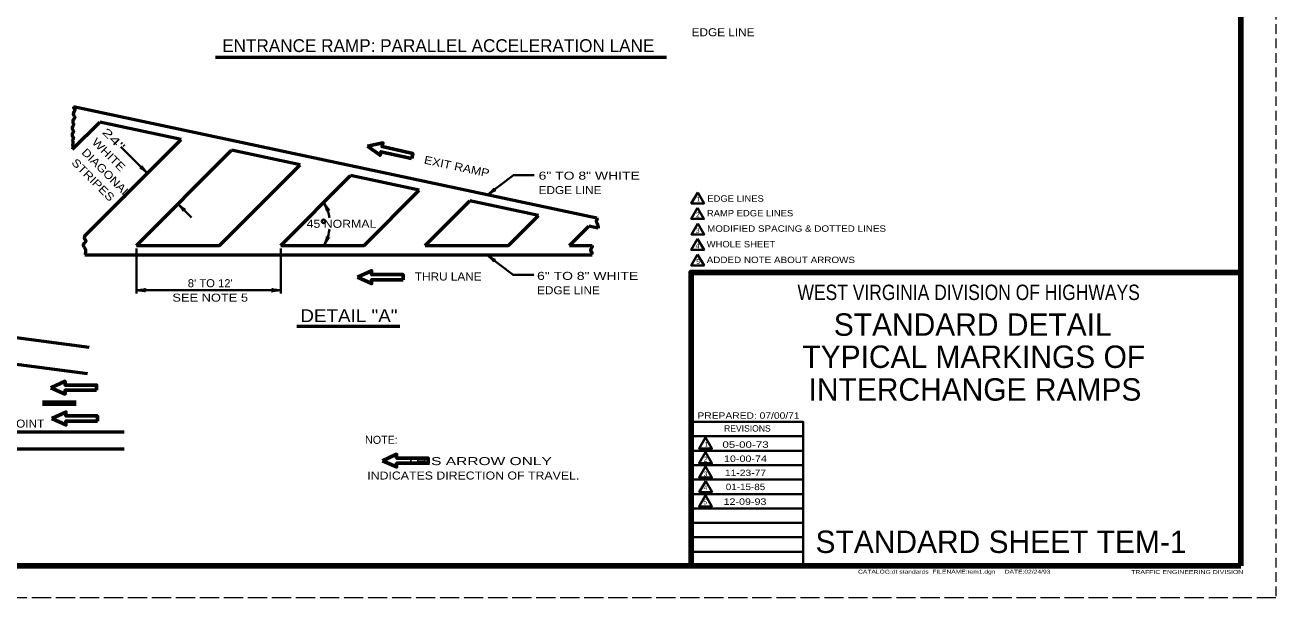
# Model space of a CAD drawing. Extents: x -27 to 653, y -376 to 64.
# Drawn here: x 262.6 to 653.2, y -376.1 to -197.3 of the extents above; entities that cross this region are included whole.
import ezdxf
from ezdxf.enums import TextEntityAlignment as Align

# ---------------------------------------------------------------- set-up
doc = ezdxf.new("R2010")
doc.units = 0
doc.linetypes.add('LONG_DASHED', pattern=[7.5, 6, -1.5])
doc.linetypes.add('MEDIUM_DASHED', pattern=[4.5, 3, -1.5])
doc.layers.add('1', color=7, linetype='Continuous', lineweight=40)
doc.layers.add('61', color=7, linetype='Continuous', lineweight=35)

msp = doc.modelspace()

# ---------------------------------------------------------------- linework, layer by layer
at = {"layer": '1', "linetype": 'MEDIUM_DASHED', "lineweight": 13}
msp.add_line((653.244, 63.983), (653.224, -376.036), dxfattribs=at)
at = {"layer": '1', "lineweight": 53}
for p, q in [((462.917, -207.373), (322.107, -207.373)), ((441.193, -257.494), (277.745, -222.751)), ((277.439, -236.042), (285.925, -227.557)), ((311.356, -232.963), (285.925, -227.557)), ((281.304, -263.015), (311.356, -232.963)), ((297.386, -266.025), (327.102, -236.309)), ((348.544, -240.867), (327.102, -236.309)), ((342.477, -266.025), (364.289, -244.214)), ((385.731, -248.772), (364.289, -244.214)), ((387.57, -266.025), (401.476, -252.118)), ((422.919, -256.676), (401.476, -252.118)), ((432.661, -266.025), (438.664, -260.023)), ((441.598, -260.646), (438.664, -260.023)), ((282.669, -297.869), (17.168, -263.19)), ((281.294, -269.025), (439.661, -269.025)), ((432.661, -266.025), (439.661, -266.025)), ((282.133, -306.119), (16.1, -271.37)), ((347.501, -291.233), (379.638, -291.233)), ((16.1, -324.245), (293.611, -324.245)), ((16.1, -329.495), (293.611, -329.495))]:
    msp.add_line(p, q, dxfattribs=at)
at = {"layer": '1', "lineweight": 35}
for p, q in [((300.797, -243.522), (292.573, -235.298)), ((314.586, -257.31), (310.343, -253.068)), ((297.386, -267.025), (297.386, -281.025)), ((342.477, -267.025), (342.477, -281.025)), ((297.386, -280.025), (342.477, -280.025)), ((505.624, -325.616), (470.644, -325.616)), ((505.624, -330.116), (470.644, -330.116)), ((505.624, -334.616), (470.644, -334.616)), ((505.624, -339.137), (470.644, -339.137)), ((505.624, -343.616), (470.644, -343.616)), ((505.624, -348.096), (470.644, -348.096)), ((505.624, -352.596), (470.644, -352.596)), ((505.624, -357.096), (470.644, -357.096)), ((505.624, -361.616), (470.644, -361.616))]:
    msp.add_line(p, q, dxfattribs=at)
at = {"layer": '1', "lineweight": 106}
msp.add_line((268.1, -315.245), (278.6, -315.245), dxfattribs=at)
at = {"layer": '1', "lineweight": 60}
for points in [[(383.351, -238.875), (383.696, -237.313), (374.088, -235.191), (374.342, -234.039), (369.571, -235.053)], [(369.571, -235.053), (373.484, -237.925), (373.734, -236.792), (383.342, -238.914)], [(380.679, -276.738), (380.681, -275.138), (370.841, -275.131), (370.841, -273.951), (366.4, -275.967)], [(366.4, -275.967), (370.838, -277.931), (370.839, -276.771), (380.679, -276.778)], [(284.934, -311.221), (284.934, -309.621), (275.094, -309.621), (275.094, -308.441), (270.654, -310.461)], [(270.654, -310.461), (275.094, -312.421), (275.094, -311.261), (284.934, -311.261)], [(285.225, -320.836), (285.225, -319.236), (275.385, -319.236), (275.385, -318.056), (270.945, -320.076)], [(270.945, -320.076), (275.385, -322.036), (275.385, -320.876), (285.225, -320.876)], [(388.488, -333.987), (388.489, -332.387), (378.649, -332.379), (378.65, -331.199), (374.208, -333.216)], [(374.208, -333.216), (378.647, -335.179), (378.648, -334.019), (388.488, -334.027)]]:
    msp.add_lwpolyline(points, dxfattribs=at)
at = {"layer": '1', "lineweight": 53}
for points in [[(297.386, -266.025), (323.386, -266.025), (348.544, -240.867)], [(342.477, -266.025), (368.478, -266.025), (385.731, -248.772)], [(387.57, -266.025), (413.57, -266.025), (422.919, -256.676)]]:
    msp.add_lwpolyline(points, dxfattribs=at)
at = {"layer": '1', "lineweight": 35}
for points in [[(421.629, -244.113), (415.132, -244.113), (407.077, -250.242)], [(421.517, -275.235), (415.021, -275.235), (406.965, -269.106)], [(505.624, -366.096), (505.624, -321.137), (470.644, -321.137)]]:
    msp.add_lwpolyline(points, dxfattribs=at)
for points in [[(472.656, -249.479), (470.656, -252.944), (474.656, -252.944)], [(472.629, -254.318), (470.629, -257.782), (474.629, -257.782)], [(472.696, -259.156), (470.696, -262.62), (474.696, -262.62)], [(472.641, -263.995), (470.641, -267.459), (474.641, -267.459)], [(472.641, -268.886), (470.641, -272.35), (474.641, -272.35)], [(475.08, -325.968), (473.08, -329.432), (477.08, -329.432)], [(475.08, -330.538), (473.08, -334.002), (477.08, -334.002)], [(475.117, -335.036), (473.117, -338.5), (477.117, -338.5)], [(475.153, -339.57), (473.153, -343.034), (477.153, -343.034)], [(475.085, -344.008), (473.085, -347.472), (477.085, -347.472)]]:
    msp.add_lwpolyline(points, close=True, dxfattribs=at)
at = {"layer": '1', "lineweight": 158}
msp.add_lwpolyline([(470.624, -366.056), (470.624, -274.476), (642.284, -274.476)], dxfattribs=at)
at = {"layer": '1', "lineweight": 35}
msp.add_circle((355.821, -258.52), 0.541, dxfattribs=at)
for start, end in [(8.45809, 26.78262), (333.76453, 352.95369)]:
    msp.add_arc((344.728, -259.362), 13.075, start, end, dxfattribs=at)
at = {"layer": '1'}
for centre, major_axis, ratio, start_param, end_param in [((299.83, -242.945), (1.373, -1.152), 0.122415, 0.8963533, 3.1415927), ((299.83, -242.945), (1.373, -1.152), 0.122415, 0.8963533, 3.1415927), ((300.155, -242.58), (1.118, -1.366), 0.07063, 3.1407148, 5.41811), ((300.155, -242.58), (1.118, -1.366), 0.07063, 3.1407148, 5.41811), ((407.778, -249.361), (-1.327, -1.206), 0.122415, 0.8963533, 3.1415927), ((408.097, -249.732), (-1.504, -0.924), 0.07063, 3.1407148, 5.41811), ((310.986, -254.01), (-1.118, 1.366), 0.07063, 3.1407148, 5.41811), ((311.31, -253.644), (-1.373, 1.152), 0.122415, 0.8963533, 3.1415927), ((356.249, -253.69), (-0.669, 1.633), 0.07063, 3.1407148, 5.41811), ((356.666, -253.436), (-0.976, 1.503), 0.122415, 0.8963533, 3.1415927), ((356.223, -264.919), (-0.648, -1.671), 0.122415, 0.8963533, 3.1415927), ((356.673, -265.109), (-0.933, -1.499), 0.07063, 3.1407148, 5.41811), ((407.666, -269.986), (-1.327, 1.206), 0.122415, 3.1415927, 5.386832), ((407.985, -269.616), (-1.504, 0.924), 0.07063, 0.8650754, 3.1424706), ((298.506, -280.237), (-1.756, 0.176), 0.07063, 3.1407148, 5.41811), ((298.506, -280.237), (-1.756, 0.176), 0.07063, 3.1407148, 5.41811), ((298.477, -279.749), (-1.786, -0.156), 0.122415, 0.8963533, 3.1415927), ((298.477, -279.749), (-1.786, -0.156), 0.122415, 0.8963533, 3.1415927), ((341.386, -280.301), (1.786, 0.156), 0.122415, 0.8963533, 3.1415927), ((341.357, -279.813), (1.756, -0.176), 0.07063, 3.1407148, 5.41811)]:
    msp.add_ellipse(centre, major_axis=major_axis, ratio=ratio, start_param=start_param, end_param=end_param, dxfattribs=at)
at = {"layer": '1', "lineweight": 53}
for points in [[(277.745, -222.751), (277.829, -223.169), (278.179, -223.719), (277.729, -224.62), (277.779, -225.321), (278.154, -225.997), (277.879, -226.597), (277.503, -227.198), (277.578, -227.674), (277.729, -228.174), (277.679, -228.75), (277.328, -229.35), (277.403, -229.776), (277.679, -230.176), (277.729, -230.552), (277.453, -231.027), (277.328, -231.578), (277.453, -232.028), (277.704, -232.529), (277.503, -233.104), (277.503, -233.555), (277.578, -234.106), (277.478, -234.681), (277.529, -235.182), (277.439, -236.042)], [(441.193, -257.494), (441.252, -258.001), (440.968, -258.522), (441.3, -259.233), (441.466, -259.896), (441.489, -260.015), (441.598, -260.646)], [(281.304, -263.015), (281.106, -263.687), (281.607, -264.789), (280.806, -265.79), (281.106, -266.59), (281.507, -267.692), (281.406, -268.593), (281.294, -269.025)], [(439.661, -266.025), (439.618, -266.697), (439.286, -267.194), (439.215, -267.739), (439.571, -268.047), (439.618, -268.545), (439.661, -269.025)]]:
    msp.add_spline(points, degree=3, dxfattribs=at)
at = {"layer": '61', "lineweight": 158}
for p, q in [((642.264, 53.983), (642.284, -366.056)), ((642.284, -366.056), (3.224, -366.036))]:
    msp.add_line(p, q, dxfattribs=at)
at = {"layer": '61', "linetype": 'LONG_DASHED', "lineweight": 13}
msp.add_line((653.224, -376.036), (-26.836, -376.056), dxfattribs=at)

# ---------------------------------------------------------------- texts
at = {"layer": '1'}
for s, height, width, p in [('EDGE LINE', 2.5, 1.1, (470.782, -200.765)), ('6" TO 8" WHITE', 2.5, 1.3, (422.997, -245.514)), ('EDGE LINE', 2.5, 1.1, (422.997, -250.014)), ('EDGE LINES', 2, 1.1, (475.655, -252.411)), ('2', 1.5, 0.9, (472.117, -257.23)), ('RAMP EDGE LINES', 2, 1.1, (475.531, -256.975)), ('45 NORMAL', 2.5, 1.15, (350.537, -260.534)), ('3', 1.5, 0.9, (472.088, -262.179)), ('MODIFIED SPACING & DOTTED LINES', 2, 1.15, (475.593, -261.786)), ('4', 1.5, 0.95, (472.031, -266.927)), ('WHOLE SHEET', 2, 1.1, (475.47, -266.659)), ('ADDED NOTE ABOUT ARROWS', 2, 1.15, (475.47, -271.55)), ('5', 1.5, 0.9, (472.222, -271.818)), ('THRU LANE', 2.5, 1.1, (384.349, -276.989)), ('6" TO 8" WHITE', 2.5, 1.3, (422.507, -276.793)), ('EDGE LINE', 2.5, 1.1, (422.507, -281.293)), ('DETAIL "A"', 4, 1.1, (348.58, -289.975)), ('PREPARED: 07/00/71', 1.998, 1.2, (472.584, -320.137)), ('THEORETICAL GORE POINT', 2.5, 1.1, (218.761, -322.89)), ('2', 1.5, 0.9, (474.577, -333.494)), ('         THIS ARROW ONLY', 2.5, 1.45, (369.482, -334.599)), ('INDICATES DIRECTION OF TRAVEL.', 2.5, 1.15, (369.482, -339.099)), ('3', 1.5, 0.9, (474.541, -338.101)), ('4', 1.5, 0.95, (474.505, -342.417)), ('5', 1.5, 0.9, (474.437, -346.856)), ('CATALOG:dt standards  FILENAME:tem1.dgn     DATE:02/24/93', 1.2, 1.3, (522.744, -368.457)), ('TRAFFIC ENGINEERING DIVISION', 1.2, 1.35, (608.004, -368.556))]:
    msp.add_text(s, height=height, dxfattribs=dict(at, width=width)).set_placement(p)
for s, height, p in [('ENTRANCE RAMP: PARALLEL ACCELERATION LANE', 4, (324.173, -205.691)), ('1', 1.5, (472.374, -252.31)), ('REVISIONS', 1.998, (480.904, -324.137)), ('NOTE:', 2.5, (368.791, -327.951)), ('1', 1.5, (474.758, -328.888)), ('STANDARD SHEET TEM-1 ', 6.993, (509.464, -362.017))]:
    msp.add_text(s, height=height, dxfattribs=at).set_placement(p)
for s, rotation, width, p in [('24"', 315, 1.7, (286.461, -230.844)), ('WHITE', 315, 1.2, (283.279, -234.026)), ('DIAGONAL', 315, 1.15, (280.097, -237.208)), ('EXIT RAMP', 348, 1.15, (387.047, -240.468)), ('STRIPES', 315, 1.2, (276.915, -240.39))]:
    msp.add_text(s, height=2.5, rotation=rotation, dxfattribs=dict(at, width=width)).set_placement(p)
for s, height, width, p in [("8' TO 12'", 2.5, 1.05, (320.44, -279.08)), ('SEE NOTE 5', 2.5, 1.2, (320.44, -283.58)), ('WEST VIRGINIA DIVISION OF HIGHWAYS', 4.795, 0.85, (557.272, -283.077)), ('05-00-73', 2, 1.35, (487.593, -329.197)), ('10-00-74', 2, 1.25, (487.573, -333.596)), ('11-23-77', 2, 1.2, (487.593, -337.996)), ('01-15-85', 2, 1.15, (487.593, -342.397)), ('12-09-93', 2, 1.25, (487.433, -346.996))]:
    msp.add_text(s, height=height, dxfattribs=dict(at, width=width)).set_placement(p, align=Align.CENTER)
for s, p in [('STANDARD DETAIL', (558.541, -294.236)), ('TYPICAL MARKINGS OF', (558.872, -304.266)), ('INTERCHANGE RAMPS', (559.251, -314.484))]:
    msp.add_text(s, height=6.993, dxfattribs=at).set_placement(p, align=Align.CENTER)

doc.saveas('drawing.dxf')
